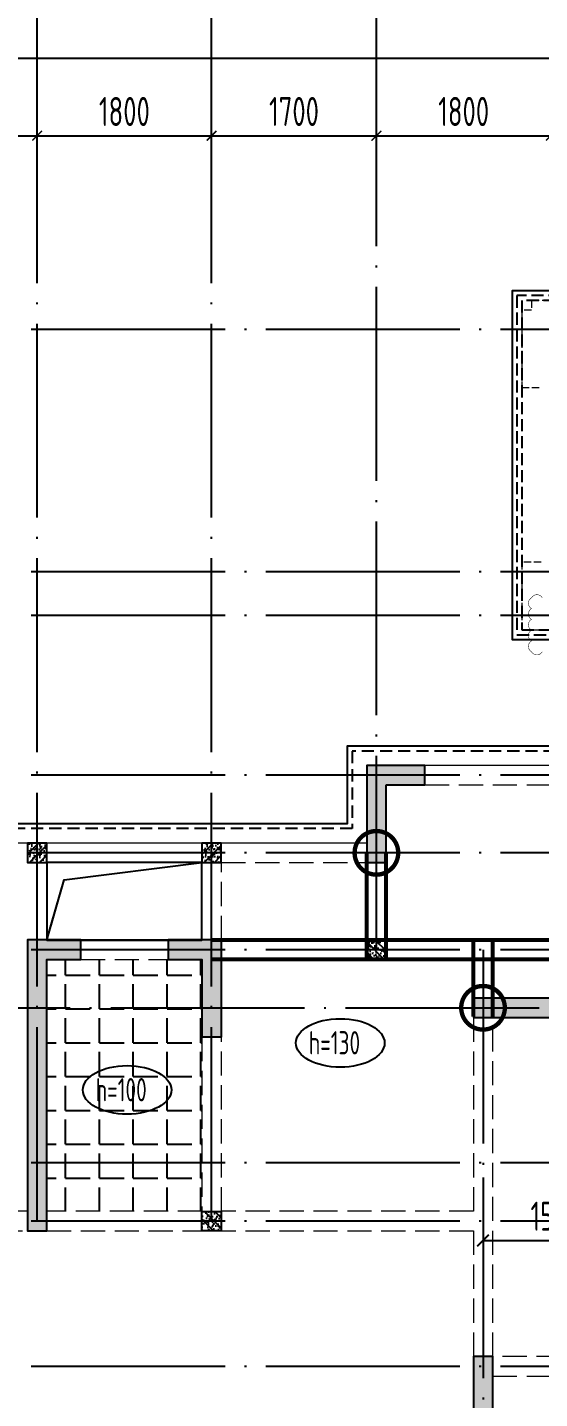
# Model space of a CAD drawing. Extents: x -1058961 to 23600, y -449123 to 2751847.
# Drawn here: x -303002 to -297719, y -48343 to -34193 of the extents above; entities that cross this region are included whole.
import ezdxf

# ---------------------------------------------------------------- set-up
doc = ezdxf.new("R2010")
doc.units = 0
doc.header["$LTSCALE"] = 1000
for name, pattern in [('__DASH', [0.35, 0.25, -0.1]), ('DASH', [0.35, 0.25, -0.1]), ('DOTE', [2.42, 2, -0.2, 0.02, -0.2]), ('HIDDEN', [0.375, 0.25, -0.125])]:
    doc.linetypes.add(name, pattern=pattern)
doc.layers.get('0').update_dxf_attribs({"linetype": 'CONTINUOUS'})
doc.layers.get('DEFPOINTS').update_dxf_attribs({"linetype": 'CONTINUOUS'})
doc.layers.add('+公共字体', color=7, linetype='CONTINUOUS', lineweight=20)
doc.layers.add('平面-看线', color=45, linetype='CONTINUOUS', lineweight=15)
for name, color, linetype in [('A-AXIS', 1, 'CONTINUOUS'), ('A-DOTE', 10, 'DOTE'), ('ROOF', 183, 'CONTINUOUS'), ('S-B板填充', 251, 'CONTINUOUS'), ('S-B板标注', 3, 'CONTINUOUS'), ('S-C承台编号', 6, 'CONTINUOUS'), ('S-D洞口', 4, 'CONTINUOUS'), ('S-L主梁线', 4, 'DASH'), ('S-Q墙填充', 252, 'CONTINUOUS'), ('S-Q墙实线', 6, 'CONTINUOUS'), ('S-Q墙标注', 3, 'CONTINUOUS'), ('S-Y一般标注', 3, 'CONTINUOUS'), ('S-板正筋', 2, 'CONTINUOUS'), ('S-构造柱', 212, 'CONTINUOUS'), ('看线', 251, 'CONTINUOUS')]:
    doc.layers.add(name, color=color, linetype=linetype)
doc.layers.add('审图修改', color=2, linetype='CONTINUOUS', plot=False)
doc.layers.add('配箍校核', color=34, linetype='CONTINUOUS', plot=False)
doc.styles.add('TSSD_DIMENSION', font='Tssdeng.shx', dxfattribs={"width": 0.7, "bigfont": 'tssdchn.shx'})
doc.styles.add('TSSD_REIN', font='tssdeng.shx', dxfattribs={"width": 0.7, "height": 300, "bigfont": 'tssdchn.shx'})
doc.styles.add('结构文字', font='zstxt.shx', dxfattribs={"width": 0.7, "bigfont": 'zshz.shx'})
doc.dimstyles.new('STRUCK', dxfattribs={"dimtxt": 400, "dimasz": 121, "dimexe": 200, "dimexo": 150, "dimgap": 115, "dimtad": 1, "dimdec": 0, "dimdsep": 46, "dimtxsty": '结构文字', "dimblk": 'ARCHTICK', "dimcen": 400, "dimclrd": 3, "dimclre": 3, "dimclrt": 7, "dimadec": 0, "dimazin": 0, "dimtfac": 1, "dimtdec": 0, "dimtix": 1, "dimtmove": 2, "dimatfit": 3, "dimldrblk": '_DIMX', "dimfxl": 0, "dimtolj": 1, "dimtzin": 0, "dimarcsym": 0})
doc.dimstyles.new('TSSD_100_100', dxfattribs={"dimtxt": 300, "dimasz": 100, "dimexe": 100, "dimexo": 250, "dimgap": 100, "dimtad": 1, "dimdec": 0, "dimzin": 0, "dimdsep": 46, "dimtxsty": 'TSSD_DIMENSION', "dimblk": 'ARCHTICK', "dimcen": 0, "dimdle": 100, "dimclrt": 7, "dimadec": 0, "dimazin": 0, "dimtfac": 1, "dimtdec": 0, "dimtix": 1, "dimtmove": 2, "dimatfit": 3, "dimldrblk": 'ARCHTICK', "dimfxl": 0, "dimtolj": 1, "dimtzin": 0, "dimarcsym": 0})

# ---------------------------------------------------------------- blocks, each defined once
blk = doc.blocks.new('_ArchTick')
at = {"color": 0, "linetype": 'ByBlock', "const_width": 0.15}
blk.add_lwpolyline([(-0.5, -0.5), (0.5, 0.5)], dxfattribs=at)
blk = doc.blocks.new('*D3137')
at = {"layer": 'DEFPOINTS', "color": 0}
for p in [(34300, 22100), (31400, 21100), (34300, 21100)]:
    blk.add_point(p, dxfattribs=at)
at = {"layer": 'S-Y一般标注', "color": 0, "lineweight": -2}
for p, q in [((31300, 22100), (34400, 22100)), ((31400, 21350), (31400, 22200)), ((34300, 21350), (34300, 22200))]:
    blk.add_line(p, q, dxfattribs=at)
at = {"layer": 'S-Y一般标注', "color": 0, "lineweight": -2, "xscale": 100, "yscale": 100, "zscale": 100, "rotation": 180}
blk.add_blockref('_ArchTick', (31400, 22100), dxfattribs=at)
at = {"layer": 'S-Y一般标注', "color": 0, "lineweight": -2, "xscale": 100, "yscale": 100, "zscale": 100}
blk.add_blockref('_ArchTick', (34300, 22100), dxfattribs=at)
at = {"layer": 'S-Y一般标注', "color": 7, "insert": (32850, 22350), "char_height": 300, "attachment_point": 5, "style": 'TSSD_DIMENSION'}
blk.add_mtext('\\A1;2900', dxfattribs=at)
blk = doc.blocks.new('*D3138')
at = {"layer": 'DEFPOINTS', "color": 0}
for p in [(36100, 22100), (34300, 21100), (36100, 21100)]:
    blk.add_point(p, dxfattribs=at)
at = {"layer": 'S-Y一般标注', "color": 0, "lineweight": -2}
for p, q in [((34200, 22100), (36200, 22100)), ((34300, 21350), (34300, 22200)), ((36100, 21350), (36100, 22200))]:
    blk.add_line(p, q, dxfattribs=at)
at = {"layer": 'S-Y一般标注', "color": 0, "lineweight": -2, "xscale": 100, "yscale": 100, "zscale": 100, "rotation": 180}
blk.add_blockref('_ArchTick', (34300, 22100), dxfattribs=at)
at = {"layer": 'S-Y一般标注', "color": 0, "lineweight": -2, "xscale": 100, "yscale": 100, "zscale": 100}
blk.add_blockref('_ArchTick', (36100, 22100), dxfattribs=at)
at = {"layer": 'S-Y一般标注', "color": 7, "insert": (35200, 22350), "char_height": 300, "attachment_point": 5, "style": 'TSSD_DIMENSION'}
blk.add_mtext('\\A1;1800', dxfattribs=at)
blk = doc.blocks.new('*D3139')
at = {"layer": 'DEFPOINTS', "color": 0}
for p in [(37800, 22100), (36100, 21100), (37800, 21100)]:
    blk.add_point(p, dxfattribs=at)
at = {"layer": 'S-Y一般标注', "color": 0, "lineweight": -2}
for p, q in [((36000, 22100), (37900, 22100)), ((36100, 21350), (36100, 22200)), ((37800, 21350), (37800, 22200))]:
    blk.add_line(p, q, dxfattribs=at)
at = {"layer": 'S-Y一般标注', "color": 0, "lineweight": -2, "xscale": 100, "yscale": 100, "zscale": 100, "rotation": 180}
blk.add_blockref('_ArchTick', (36100, 22100), dxfattribs=at)
at = {"layer": 'S-Y一般标注', "color": 0, "lineweight": -2, "xscale": 100, "yscale": 100, "zscale": 100}
blk.add_blockref('_ArchTick', (37800, 22100), dxfattribs=at)
at = {"layer": 'S-Y一般标注', "color": 7, "insert": (36950, 22350), "char_height": 300, "attachment_point": 5, "style": 'TSSD_DIMENSION'}
blk.add_mtext('\\A1;1700', dxfattribs=at)
blk = doc.blocks.new('*D3147')
at = {"layer": 'DEFPOINTS', "color": 0}
for p in [(54600, 22900), (4600, 21100), (54600, 21100)]:
    blk.add_point(p, dxfattribs=at)
at = {"layer": 'S-Y一般标注', "color": 0, "lineweight": -2}
for p, q in [((4600, 21350), (4600, 23000)), ((54600, 21350), (54600, 23000)), ((4500, 22900), (54700, 22900))]:
    blk.add_line(p, q, dxfattribs=at)
at = {"layer": 'S-Y一般标注', "color": 0, "lineweight": -2, "xscale": 100, "yscale": 100, "zscale": 100, "rotation": 180}
blk.add_blockref('_ArchTick', (4600, 22900), dxfattribs=at)
at = {"layer": 'S-Y一般标注', "color": 0, "lineweight": -2, "xscale": 100, "yscale": 100, "zscale": 100}
blk.add_blockref('_ArchTick', (54600, 22900), dxfattribs=at)
at = {"layer": 'S-Y一般标注', "color": 7, "insert": (29600, 23150), "char_height": 300, "attachment_point": 5, "style": 'TSSD_DIMENSION'}
blk.add_mtext('\\A1;50000', dxfattribs=at)
blk = doc.blocks.new('*D3162')
at = {"layer": 'DEFPOINTS', "color": 0}
for p in [(39600, 22100), (37800, 21100), (39600, 21100)]:
    blk.add_point(p, dxfattribs=at)
at = {"layer": 'S-Y一般标注', "color": 0, "lineweight": -2}
for p, q in [((37700, 22100), (39700, 22100)), ((37800, 21350), (37800, 22200)), ((39600, 21350), (39600, 22200))]:
    blk.add_line(p, q, dxfattribs=at)
at = {"layer": 'S-Y一般标注', "color": 0, "lineweight": -2, "xscale": 100, "yscale": 100, "zscale": 100, "rotation": 180}
blk.add_blockref('_ArchTick', (37800, 22100), dxfattribs=at)
at = {"layer": 'S-Y一般标注', "color": 0, "lineweight": -2, "xscale": 100, "yscale": 100, "zscale": 100}
blk.add_blockref('_ArchTick', (39600, 22100), dxfattribs=at)
at = {"layer": 'S-Y一般标注', "color": 7, "insert": (38700, 22350), "char_height": 300, "attachment_point": 5, "style": 'TSSD_DIMENSION'}
blk.add_mtext('\\A1;1800', dxfattribs=at)
blk = doc.blocks.new('20210729.03492876')
at = {"layer": 'ROOF', "ltscale": 0.8}
blk.add_lwpolyline([(40100, 13200), (42100, 13200), (42100, 16500), (34900, 16500), (34900, 12900), (35500, 12900)], dxfattribs=at)
at = {"layer": 'ROOF', "linetype": '__DASH', "ltscale": 0.5}
for points in [[(40100, 13250), (42050, 13250), (42050, 16450), (34950, 16450), (34950, 12950), (35500, 12950)], [(40100, 13300), (42000, 13300), (42000, 16400), (35000, 16400), (35000, 13000), (35500, 13000)]]:
    blk.add_lwpolyline(points, dxfattribs=at)
at = {"layer": '平面-看线', "linetype": 'DASH', "ltscale": 0.3}
for points in [[(35390, 16400), (35100, 16400), (35100, 16300), (35000, 16300), (35000, 15500), (35200, 15500)], [(35200, 13700), (35000, 13700), (35000, 13000), (35500, 13000)]]:
    blk.add_lwpolyline(points, dxfattribs=at)
at = {"layer": '看线', "color": 201, "linetype": 'HIDDEN', "ltscale": 0.5}
blk.add_lwpolyline([(35350, 12900), (35350, 11750), (33250, 11750), (33250, 10950), (26850, 10950), (26850, 10950), (25300, 10950)], dxfattribs=at)
at = {"layer": '看线', "color": 201}
blk.add_lwpolyline([(35300, 12900), (35300, 11800), (33200, 11800), (33200, 11000), (26800, 11000), (26800, 11000), (25300, 11000)], dxfattribs=at)
blk = doc.blocks.new('20210803.22403995')
at = {"layer": '+公共字体', "color": 2, "const_width": 45}
for points in [[(-831038, -168387, 1), (-831038, -167937, 1), (-831038, -168387, -1)], [(-829938, -169986, 1), (-829938, -169536, 1), (-829938, -169986, -1)]]:
    blk.add_lwpolyline(points, format="xyb", dxfattribs=at)
blk = doc.blocks.new('20210807.15313138')
at = {"layer": 'S-Q墙填充'}
h = blk.add_hatch(color=252, dxfattribs=at)
h.dxf.hatch_style = 1
h.paths.add_polyline_path([(94316, 67740), (94716, 67740), (94716, 67940), (94116, 67940), (94116, 66940), (94316, 66940)])
h = blk.add_hatch(color=252, dxfattribs=at)
h.dxf.hatch_style = 1
h.paths.add_polyline_path([(90816, 63140), (90816, 65940), (91166, 65940), (91166, 66140), (90616, 66140), (90616, 63140)])
h = blk.add_hatch(color=252, dxfattribs=at)
h.dxf.hatch_style = 1
h.paths.add_polyline_path([(92066, 65940), (92416, 65940), (92416, 65140), (92616, 65140), (92616, 66140), (92066, 66140)])
h = blk.add_hatch(color=252, dxfattribs=at)
h.dxf.hatch_style = 1
h.paths.add_polyline_path([(95216, 65340), (96816, 65340), (97216, 65340), (97216, 65840), (97016, 65840), (97016, 65540), (96816, 65540), (95216, 65540)])
h = blk.add_hatch(color=252, dxfattribs=at)
h.dxf.hatch_style = 1
h.paths.add_polyline_path([(95416, 60640), (95416, 61840), (95216, 61840), (95216, 60640)])
at = {"layer": 'S-D洞口', "color": 5}
blk.add_lwpolyline([(90816, 66140), (92416, 66140), (92416, 66940), (90816, 66940), (90816, 66140), (90993, 66762), (92416, 66940)], dxfattribs=at)
at = {"layer": 'S-L主梁线', "linetype": 'ByBlock', "lineweight": 18}
for p, q in [((96216, 67940), (94716, 67940)), ((90716, 67140), (87816, 67140)), ((92516, 67140), (90716, 67140)), ((94116, 67140), (92516, 67140)), ((90816, 66940), (92416, 66940)), ((90816, 66140), (90816, 66940)), ((92416, 66940), (92416, 66140)), ((92066, 66140), (91166, 66140))]:
    blk.add_line(p, q, dxfattribs=at)
at = {"layer": 'S-L主梁线', "linetype": 'DASH', "lineweight": 18}
for p, q in [((94716, 67740), (96216, 67740)), ((92616, 66940), (94116, 66940)), ((92616, 66140), (92616, 66940)), ((91166, 65940), (92066, 65940)), ((95216, 65340), (95216, 63340)), ((95416, 63240), (95416, 65340)), ((92416, 65140), (92416, 63340)), ((92616, 63340), (92616, 65140)), ((90616, 63340), (89516, 63340)), ((92416, 63340), (90816, 63340)), ((95216, 63340), (92616, 63340)), ((89616, 63140), (90616, 63140)), ((90816, 63140), (92516, 63140)), ((92516, 63140), (95216, 63140)), ((95216, 63140), (95216, 61840)), ((95416, 61840), (95416, 63240)), ((97166, 61840), (95416, 61840)), ((95416, 61640), (97166, 61640))]:
    blk.add_line(p, q, dxfattribs=at)
at = {"layer": 'S-Q墙实线'}
for points in [[(94316, 67740), (94716, 67740), (94716, 67940), (94116, 67940), (94116, 66940), (94316, 66940)], [(90816, 63140), (90816, 65940), (91166, 65940), (91166, 66140), (90616, 66140), (90616, 63140)], [(92066, 65940), (92416, 65940), (92416, 65140), (92616, 65140), (92616, 66140), (92066, 66140)], [(95216, 65340), (96816, 65340), (97216, 65340), (97216, 65840), (97016, 65840), (97016, 65540), (96816, 65540), (95216, 65540)], [(95416, 60640), (95416, 61840), (95216, 61840), (95216, 60640)]]:
    blk.add_lwpolyline(points, close=True, dxfattribs=at)
blk = doc.blocks.new('20210730.02141516')
at = {"layer": 'S-构造柱'}
h = blk.add_hatch(dxfattribs=at)
h.set_pattern_fill('ARMORED', color=256, scale=15, angle=-90, style=0)
h.set_pattern_definition([(320, (-154189.41, 3278673.45), (-9.4128202, -107.5890274), [11.25, -123.75]), (265, (-154189.41, 3278673.45), (112.82882, 20.8127), [9, -99]), (10.4514, (-154190.19, 3278664.49), (103.4159313, -86.7764073), [9.5610285, -105.1713168]), (316.1842, (-154159.41, 3278673.45), (-24.827852, -160.0861573), [16.875, -185.625]), (6.6356, (-154161.48, 3278660.11), (146.117681, -140.199406), [14.341543, -157.75695]), (261.1842, (-154159.41, 3278673.45), (146.11779, -140.199292), [13.5, -148.5]), (291, (-154166.91, 3278658.45), (-60.3928336, -89.5360578), [11.25, -123.75]), (236, (-154166.91, 3278658.45), (108.7725068, -36.4972998), [9, -99]), (341.4514, (-154171.94, 3278650.99), (48.3795745, -126.0333943), [9.5610285, -105.1713168]), (307.5, (-154189.41, 3278673.454), (49.93407807, -1.8239783), [0, -97.8, 0, -100.5, 0, -99.375]), (277.5, (-154189.41, 3278673.454), (59.1617568, -39.4604306), [0, -57.3, 0, -95.55, 0, -37.875]), (237.5, (-154189.41, 3278706.904), (-3.38323076, -80.07336543), [0, -37.5, 0, -117, 0, -155.25]), (227.5, (-154189.41, 3278721.904), (15.0157473, -87.4779254), [0, -48.75, 0, -77.7, 0, -110.25]), (315, (-154189.41, 3278673.454), (53.0330086, 53.0330086), [])])
h.paths.add_polyline_path([(200, 200), (200, 0), (0, 0), (0, 200)])
blk.add_lwpolyline([(200, 200), (200, 0), (0, 0), (0, 200)], close=True, dxfattribs=at)
blk = doc.blocks.new('20210809.18285270')
at = {"layer": 'ROOF', "xscale": -1, "rotation": 4.61764226855621e-08}
for p in [(29900, 10100), (31700, 10100)]:
    blk.add_blockref('20210730.02141516', p, dxfattribs=at)
at = {"layer": 'ROOF', "rotation": 359.9999999538236}
blk.add_blockref('20210730.02141516', (33200, 9100), dxfattribs=at)
at = {"layer": 'ROOF'}
blk.add_blockref('20210730.02141516', (31500, 6300), dxfattribs=at)
blk = doc.blocks.new('*D2742')
at = {"layer": 'DEFPOINTS', "color": 0}
for p in [(-298302, -45911), (-296802, -45911), (-296802, -46711)]:
    blk.add_point(p, dxfattribs=at)
at = {"layer": 'S-Q墙标注', "color": 3, "lineweight": -2}
for p, q in [((-298302, -46061), (-298302, -46911)), ((-296802, -46061), (-296802, -46911)), ((-298302, -46711), (-296802, -46711))]:
    blk.add_line(p, q, dxfattribs=at)
at = {"layer": 'S-Q墙标注', "color": 3, "lineweight": -2, "xscale": 121, "yscale": 121, "zscale": 121, "rotation": 180}
blk.add_blockref('_ArchTick', (-298302, -46711), dxfattribs=at)
at = {"layer": 'S-Q墙标注', "color": 3, "lineweight": -2, "xscale": 121, "yscale": 121, "zscale": 121}
blk.add_blockref('_ArchTick', (-296802, -46711), dxfattribs=at)
at = {"layer": 'S-Q墙标注', "color": 7, "insert": (-297552, -46461), "char_height": 300, "attachment_point": 5, "style": 'TSSD_REIN'}
blk.add_mtext('\\A1;1500', dxfattribs=at)
blk = doc.blocks.new('_DIMX')
blk.add_line((-150, 0), (150, 0))
at = {"const_width": 50}
blk.add_lwpolyline([(-70, -70), (70, 70)], dxfattribs=at)
blk = doc.blocks.new('20210726.16350016')
at = {"layer": 'A-AXIS'}
for p, q in [((34300, 21100), (34300, 23900)), ((36100, 21100), (36100, 23900)), ((37800, 21100), (37800, 23900))]:
    blk.add_line(p, q, dxfattribs=at)
at = {"layer": 'A-DOTE'}
for p, q in [((34300, 10900), (34300, 21100)), ((36100, 10900), (36100, 21100)), ((37800, 13700), (37800, 21100)), ((55600, 20100), (3600, 20100)), ((55600, 17600), (3600, 17600)), ((55600, 17150), (3600, 17150)), ((55600, 15500), (3600, 15500)), ((55600, 14700), (3600, 14700)), ((55600, 13700), (3600, 13700)), ((38900.2, 13700), (38900, 3600)), ((3600, 13100.3), (55600, 13100.3)), ((55600, 11500), (3600, 11500)), ((55600, 10900), (3600, 10900)), ((55600, 9400), (3600, 9400))]:
    blk.add_line(p, q, dxfattribs=at)
at = {"layer": 'S-Y一般标注'}
for base, p1, p2, picture, middle in [((54600, 22900), (4600, 21100), (54600, 21100), '*D3147', (29600, 23150)), ((34300, 22100), (31400, 21100), (34300, 21100), '*D3137', (32850, 22350)), ((36100, 22100), (34300, 21100), (36100, 21100), '*D3138', (35200, 22350)), ((37800, 22100), (36100, 21100), (37800, 21100), '*D3139', (36950, 22350)), ((39600, 22100), (37800, 21100), (39600, 21100), '*D3162', (38700, 22350))]:
    dim = blk.add_linear_dim(base=base, p1=p1, p2=p2, dimstyle='TSSD_100_100', dxfattribs=at)
    dim.commit()
    dim.dimension.update_dxf_attribs({"geometry": picture, "text_midpoint": middle})

msp = doc.modelspace()

# ---------------------------------------------------------------- hatches: boundary and pattern name
at = {"layer": 'S-B板填充'}
h = msp.add_hatch(dxfattribs=at)
h.set_pattern_fill('ANGLE', color=252, scale=50, style=0)
h.set_pattern_definition([(0, (-205168.1, -192054.6), (0, 349.25), [254, -95.25]), (90, (-205168.1, -192054.6), (-349.25, 2e-14), [254, -95.25])])
h.paths.add_polyline_path([(-302802.03, -43810.73), (-301202.02, -43810.73), (-301202.02, -46410.72), (-302802.03, -46410.72)])

# ---------------------------------------------------------------- linework, layer by layer
at = {"layer": 'S-B板标注'}
for centre in [(-299775.1, -44673.09), (-301973.56, -45157.65)]:
    msp.add_ellipse(centre, major_axis=(-457.33, 0), ratio=0.54724159, dxfattribs=at)
at = {"layer": 'S-D洞口', "color": 5}
msp.add_lwpolyline([(-302802.02, -43610.73), (-301202.02, -43610.73), (-301202.02, -42810.73), (-302802.02, -42810.73), (-302802.02, -43610.73), (-302624.24, -42988.5), (-301202.02, -42810.73)], dxfattribs=at)
at = {"layer": 'S-板正筋', "color": 5, "linetype": 'DASH', "const_width": 42.86}
for points in [[(-299502.03, -42710.73), (-299502.03, -43810.73)], [(-299302.03, -42710.73), (-299302.03, -43810.73)], [(-296502.02, -43610.73), (-301102.03, -43610.73)], [(-298402.03, -44401.18), (-298402.03, -43610.73)], [(-298202.02, -44401.18), (-298202.02, -43610.73)], [(-296502.02, -43810.73), (-301102.03, -43810.73)]]:
    msp.add_lwpolyline(points, dxfattribs=at)
at = {"layer": '审图修改', "const_width": 5}
for points in [[(-297690.68, -40635.76, -0.57735027), (-297801.98, -40635.76, -0.57735027), (-297801.98, -40524.46, -0.57735027), (-297801.98, -40413.16, -0.57735027), (-297801.98, -40301.86, -0.57735027), (-297801.98, -40190.55, -0.57735027), (-297801.98, -40079.25, -0.57735027), (-297801.98, -40079.25, -0.57735027)], [(-297801.98, -40079.25, -0.57735027), (-297690.68, -40079.25, -0.57735027)]]:
    msp.add_lwpolyline(points, format="xyb", dxfattribs=at)

# ---------------------------------------------------------------- block references
msp.add_blockref('20210729.03492876', (-332902.02, -53410.73))
at = {"layer": 'A-DOTE'}
msp.add_blockref('20210726.16350016', (-337202.02, -57410.77), dxfattribs=at)
at = {"layer": 'S-C承台编号'}
msp.add_blockref('20210803.22403995', (531636.12, 125450.81), dxfattribs=at)
at = {"layer": 'S-Q墙填充'}
msp.add_blockref('20210807.15313138', (-393617.66, -109750.27), dxfattribs=at)
at = {"layer": '配箍校核'}
msp.add_blockref('20210809.18285270', (-332702.04, -52910.89), dxfattribs=at)

# ---------------------------------------------------------------- texts
at = {"layer": 'S-B板标注', "color": 7, "style": 'TSSD_REIN', "width": 0.7}
for s, p in [('h=130', (-300099.79, -44791.23)), ('h=100', (-302298.25, -45275.79))]:
    msp.add_text(s, height=240, dxfattribs=at).set_placement(p)

# ---------------------------------------------------------------- dimensions: what is measured, and where the dimension line sits
at = {"layer": 'S-Q墙标注'}
dim = msp.add_linear_dim(base=(-296802.02, -46710.73), p1=(-298301.85, -45910.73), p2=(-296802.02, -45910.73), dimstyle='STRUCK', override={"dimtxt": 300, "dimgap": 100, "dimtxsty": 'TSSD_REIN'}, dxfattribs=at)
dim.commit()
dim.dimension.update_dxf_attribs({"geometry": '*D2742', "text_midpoint": (-297551.94, -46460.73)})

doc.saveas('drawing.dxf')
